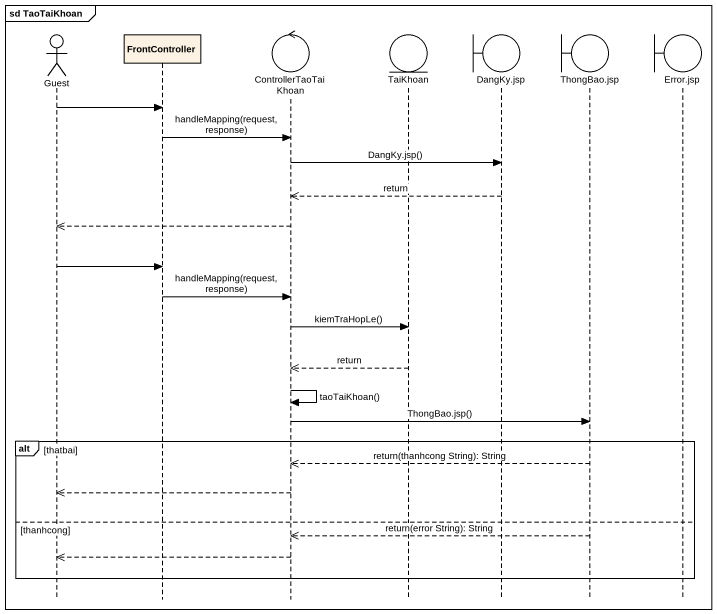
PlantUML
@startuml
mainframe sd TaoTaiKhoan
hide footbox
actor Guest
participant FrontController
control ControllerTaoTaiKhoan
entity TaiKhoan
boundary "DangKy.jsp" as DangKy_jsp
boundary "ThongBao.jsp" as ThongBao_jsp
boundary "Error.jsp" as Error_jsp

Guest -> FrontController
FrontController -> ControllerTaoTaiKhoan : handleMapping(request, response)
ControllerTaoTaiKhoan -> DangKy_jsp : DangKy.jsp()
DangKy_jsp -->> ControllerTaoTaiKhoan : return
ControllerTaoTaiKhoan -->> Guest
Guest -> FrontController
FrontController -> ControllerTaoTaiKhoan : handleMapping(request, response)
ControllerTaoTaiKhoan -> TaiKhoan : kiemTraHopLe()
TaiKhoan -->> ControllerTaoTaiKhoan : return
ControllerTaoTaiKhoan -> ControllerTaoTaiKhoan : taoTaiKhoan()
ControllerTaoTaiKhoan -> ThongBao_jsp : ThongBao.jsp()
alt thatbai
  ThongBao_jsp -->> ControllerTaoTaiKhoan : return(thanhcong String): String
  ControllerTaoTaiKhoan -->> Guest
else thanhcong
  ThongBao_jsp -->> ControllerTaoTaiKhoan : return(error String): String
  ControllerTaoTaiKhoan -->> Guest
end
@enduml
